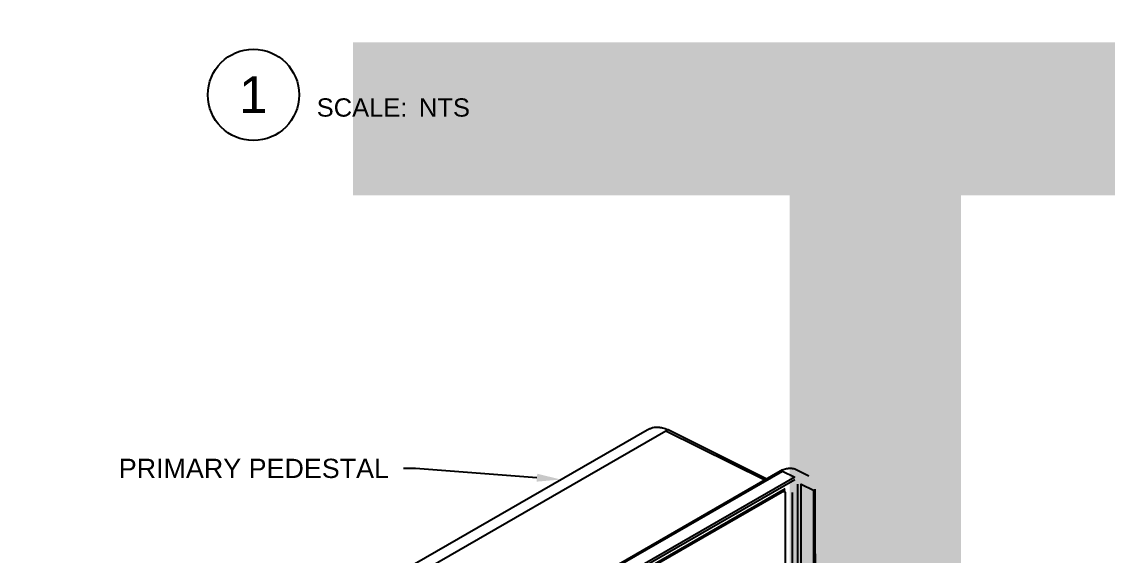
# Model space of a CAD drawing. Header units: feet. Extents: x -689 to 11593, y -511 to 1546.
# Drawn here: x 42.8 to 155.8, y 1350.5 to 1406.1 of the extents above; entities that cross this region are included whole.
import ezdxf
from ezdxf import colors
from ezdxf.entities.mleader import LeaderData, LeaderLine
from ezdxf.enums import TextEntityAlignment as Align
from ezdxf.math import Vec2, Vec3

# ---------------------------------------------------------------- set-up
doc = ezdxf.new("R2018")
doc.units = ezdxf.units.FT
doc.header["$MEASUREMENT"] = 0
for name, color, linetype in [('EQUIPMENT', 6, 'Continuous'), ('G-ANNO-TEXT', 1, 'Continuous'), ('TEXT', 1, 'Continuous')]:
    doc.layers.add(name, color=color, linetype=linetype)
doc.styles.add('NEI-A', font='arial.ttf')
doc.styles.get("Standard").update_dxf_attribs({"font": 'arial.ttf'})

# ---------------------------------------------------------------- blocks, each defined once
blk = doc.blocks.new('DETAIL_TITLE')
blk.add_circle((0.5923, -0.5126), 0.25)
at = {"style": 'NEI-A', "flags": 8}
blk.add_attdef('#', text='', height=0.2, dxfattribs=at).set_placement((0.5922, -0.5109), align=Align.MIDDLE_CENTER)
at = {"lineweight": 30, "flags": 104}
blk.add_attdef('DETAIL_TITLE', text='', height=0.2, dxfattribs=at).set_placement((0.9099, -0.5251), align=Align.BOTTOM_LEFT)
at = {"style": 'NEI-A'}
for tag, p in [('SCALE:', (0.9386, -0.7379)), ('1"_=_', (1.5474, -0.7379))]:
    blk.add_attdef(tag, text='', height=0.1, dxfattribs=at).set_placement(p, align=Align.BOTTOM_LEFT)

msp = doc.modelspace()

# ---------------------------------------------------------------- linework, layer by layer
at = {"layer": 'EQUIPMENT'}
for points in [[(53.05356, 1332.14182), (107.82152, 1363.68099), (107.87644, 1363.7176), (107.94966, 1363.75421), (108.02288, 1363.77252), (108.07779, 1363.80913), (108.15101, 1363.82743), (108.22423, 1363.86404), (108.27914, 1363.88235), (108.35236, 1363.90065), (108.42558, 1363.90065), (108.57202, 1363.93726), (108.71846, 1363.93726), (108.79168, 1363.95557), (108.8649, 1363.95557), (108.93812, 1363.93726), (109.08456, 1363.93726), (109.15777, 1363.91896), (109.23099, 1363.91896), (109.30421, 1363.90065), (109.39574, 1363.88235), (109.68861, 1363.80913), (109.76183, 1363.77252), (109.83505, 1363.75421), (109.90827, 1363.7176), (109.98149, 1363.6993), (110.12793, 1363.62608), (120.25048, 1358.59226)], [(65.28117, 1326.00972), (54.90235, 1331.97708), (109.76183, 1363.57117), (120.03083, 1358.46413)], [(94.7519, 1343.89351), (121.64165, 1359.39767), (121.75148, 1359.45259), (121.843, 1359.5075), (122.28232, 1359.65394), (122.33723, 1359.65394), (122.39215, 1359.67224), (122.44706, 1359.67224), (122.50197, 1359.69055), (122.86807, 1359.69055), (122.92298, 1359.67224), (122.9779, 1359.67224), (123.01451, 1359.65394), (123.06942, 1359.65394), (123.17925, 1359.61733), (123.21586, 1359.59902), (123.27078, 1359.58072), (123.30739, 1359.56241), (124.60703, 1358.90344)], [(68.33807, 1326.94326), (123.17925, 1358.51904)], [(122.13588, 1357.38414), (122.11757, 1357.38414), (122.11757, 1357.36584), (122.08096, 1357.36584), (122.08096, 1357.34753), (67.05673, 1325.68023)], [(67.25809, 1325.9548), (122.17249, 1357.5855)], [(122.19079, 1344.93688), (122.19079, 1357.16449), (121.95283, 1357.27431)], [(122.88637, 1357.16449), (122.88637, 1344.95518), (123.49043, 1345.30298), (123.49043, 1358.04312)], [(123.83822, 1345.30298), (123.83822, 1358.04312), (125.11956, 1357.40245), (125.11956, 1344.05825), (125.30261, 1344.14977), (125.2843, 1357.49397)]]:
    msp.add_lwpolyline(points, dxfattribs=at)
msp.add_lwpolyline([(123.17925, 1358.7387), (68.33807, 1327.14461), (67.12995, 1327.8402), (94.7519, 1343.74707), (121.87961, 1359.37937)], close=True, dxfattribs=at)

# ---------------------------------------------------------------- block references
at = {"layer": 'G-ANNO-TEXT'}
ref = msp.add_blockref('DETAIL_TITLE', (55.6153, 1408.22671), dxfattribs=dict(at, xscale=18.99347914525915, yscale=18.99347914525915, zscale=18.99347914525915))
ref.add_attrib('#', '1', dxfattribs={"layer": '0', "height": 3.7987, "style": 'NEI-A'}).set_placement((66.86324, 1398.52294), align=Align.MIDDLE_CENTER)
lines = msp.add_mtext('{\\LTYPICAL MV SECTIONALIZING CABINET INSTALLATION}', dxfattribs={"layer": '0', "insert": (72.8974, 1403.95055), "char_height": 143.712792, "attachment_point": 1})
ref.add_attrib('DETAIL_TITLE', '', (72.8974, 1403.95055)).embed_mtext(lines)
ref.add_attrib('SCALE:', 'SCALE:', dxfattribs={"layer": '0', "height": 1.899348, "style": 'NEI-A'}).set_placement((73.44351, 1398.12865), align=Align.TOP_LEFT)
ref.add_attrib('1"_=_', 'NTS', dxfattribs={"layer": '0', "height": 1.899348, "style": 'NEI-A'}).set_placement((84.07465, 1398.12865), align=Align.TOP_LEFT)

# ---------------------------------------------------------------- leaders
at = {"layer": 'TEXT'}
ml = msp.add_multileader_mtext('Standard', dxfattribs=at)
ml.set_content('PRIMARY PEDESTAL', color=256, style='NEI-A')
ml.set_leader_properties()
ml.build(insert=Vec2(0, 0))
ml.multileader.update_dxf_attribs({"dogleg_length": 0.0625, "arrow_head_size": 2.5, "scale": 20})
ctx = ml.context
ctx.base_point, ctx.scale, ctx.char_height, ctx.arrow_head_size, ctx.landing_gap_size, ctx.plane_origin = Vec3(65.17903, 1359.65148), 20, 2, 2.5, 1.5, Vec3(11.82546, 1331.31193)
ctx.text_align_type = 2
notes = []
notes.append((ctx, [(1, (1, 1, 0), (83.71007, 1359.65148), (-1, 0), 1.25, [(0, [(98.84104, 1358.50941)], 0, [])])]))
ctx.mtext.insert, ctx.mtext.width, ctx.mtext.alignment, ctx.mtext.line_spacing_factor, ctx.mtext.flow_direction = Vec3(80.96007, 1360.66853), 17.9858936, 3, 0.9, 5
for ctx, leaders in notes:
    for number, flags, end, landing, length, lines in leaders:
        leader = LeaderData()
        leader.index, (leader.has_last_leader_line, leader.has_dogleg_vector, leader.attachment_direction) = number, flags
        leader.last_leader_point, leader.dogleg_vector, leader.dogleg_length = Vec3(end), Vec3(landing), length
        for number, points, colour, breaks in lines:
            line = LeaderLine()
            line.index, line.vertices, line.color, line.breaks = number, Vec3.list(points), colors.encode_raw_color(colour), breaks
            leader.lines.append(line)
        ctx.leaders.append(leader)

doc.saveas('drawing.dxf')
